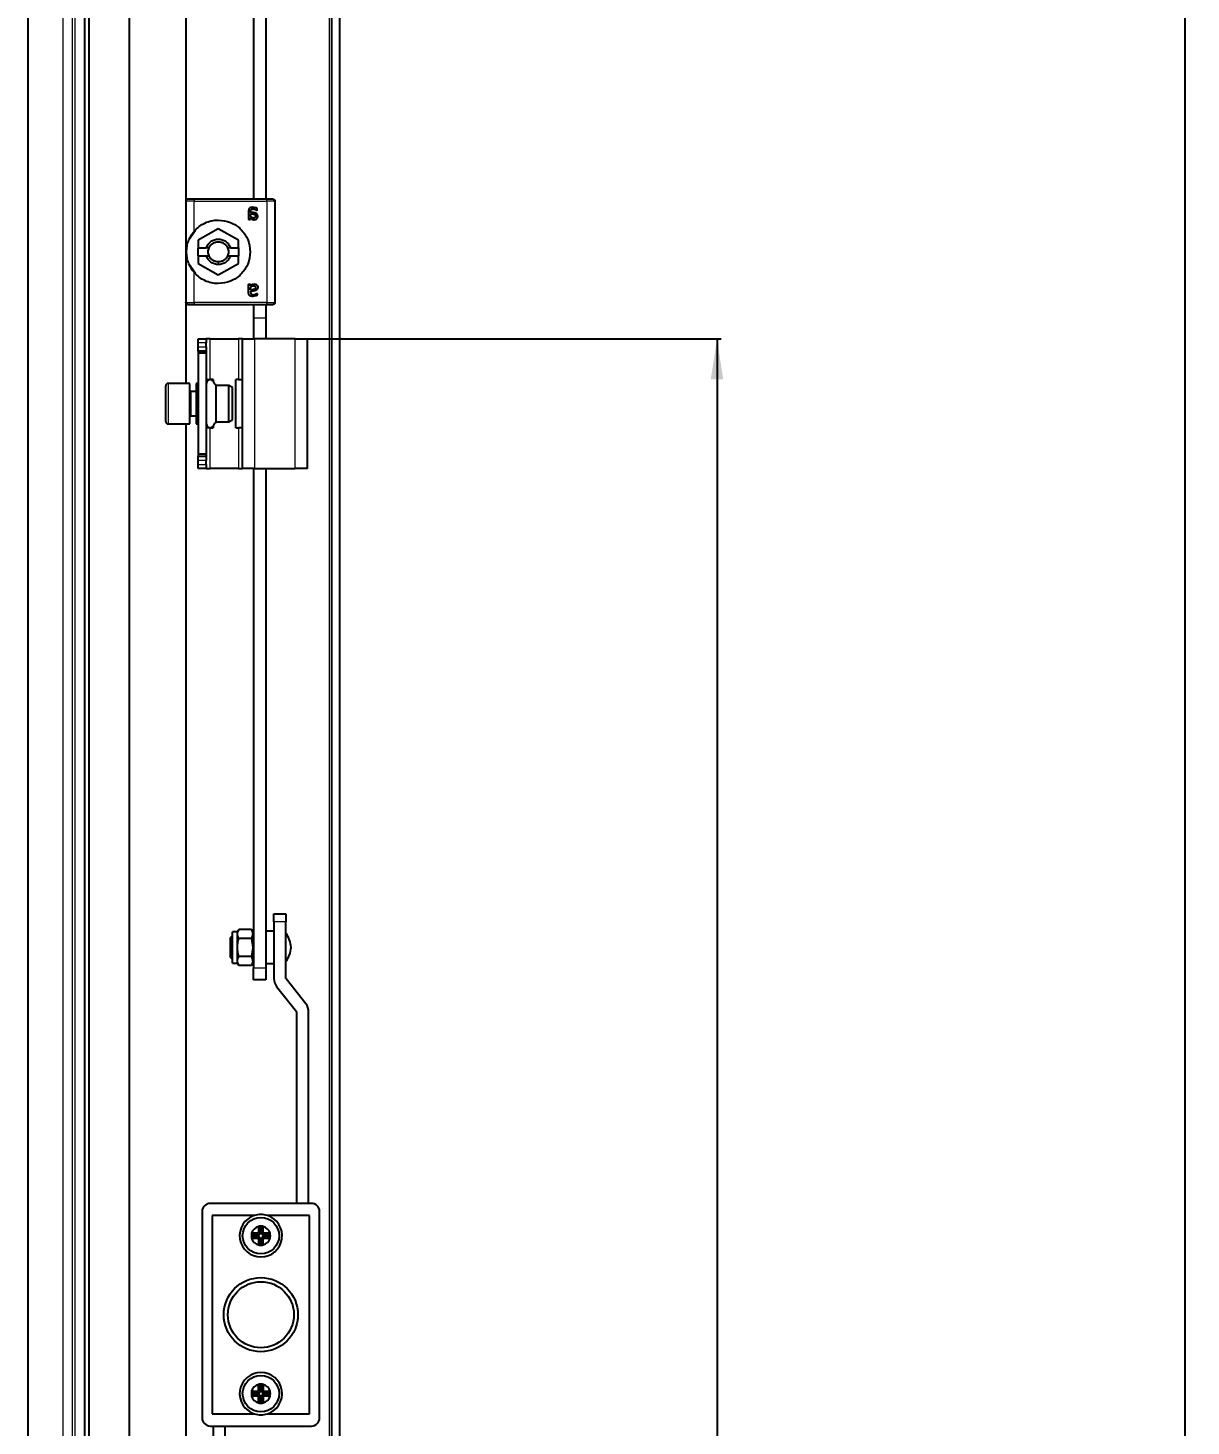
# Model space of a CAD drawing. Header units: millimetres. Extents: x -988 to 2049, y -1707 to 978.
# Drawn here: x 1762.1 to 2049.3, y -332.7 to 12.6 of the extents above; entities that cross this region are included whole.
import ezdxf

# ---------------------------------------------------------------- set-up
doc = ezdxf.new("R2010")
doc.units = ezdxf.units.MM
doc.layers.add('FORMAT', color=7, linetype='Continuous')
doc.styles.add('SLDTEXTSTYLE0', font='TXT', dxfattribs={"width": 0.75})
doc.dimstyles.new('SLDDIMSTYLE0', dxfattribs={"dimtxt": 20, "dimasz": 10, "dimexe": 0, "dimexo": 0.0625, "dimgap": 5, "dimtad": 2, "dimdec": 1, "dimrnd": 1e-09, "dimzin": 12, "dimdsep": 46, "dimtxsty": 'SLDTEXTSTYLE0', "dimsah": 1, "dimcen": 0.09, "dimadec": 0, "dimazin": 3, "dimtfac": 1, "dimtofl": 0, "dimtmove": 0, "dimatfit": 3, "dimfxl": 0, "dimfrac": 2, "dimtolj": 1, "dimtzin": 12, "dimarcsym": 0})

# ---------------------------------------------------------------- blocks, each defined once
blk = doc.blocks.new('_D_8')
at = {"layer": 'FORMAT'}
for p, q in [((1831.15, 610.84), (2048.76, 610.84)), ((2047.76, 610.84), (2047.76, -1321.16)), ((1831.15, -1321.16), (2048.76, -1321.16))]:
    blk.add_line(p, q, dxfattribs=at)
for points in [[(2047.76, 610.84), (2046.22, 600.84), (2049.29, 600.84)], [(2047.76, -1321.16), (2049.29, -1311.16), (2046.22, -1311.16)]]:
    blk.add_solid(points, dxfattribs=at)
at = {"layer": 'FORMAT', "insert": (2021.97, -384.72), "char_height": 20, "attachment_point": 1, "rotation": 90, "style": 'SLDTEXTSTYLE0'}
blk.add_mtext('1932', dxfattribs=at)
blk = doc.blocks.new('_D_11')
at = {"layer": 'FORMAT'}
for p, q in [((1831.15, -64.16), (1933.26, -64.16)), ((1932.26, -64.16), (1932.26, -646.16)), ((1831.15, -646.16), (1933.26, -646.16))]:
    blk.add_line(p, q, dxfattribs=at)
for points in [[(1932.26, -64.16), (1930.72, -74.16), (1933.8, -74.16)], [(1932.26, -646.16), (1933.8, -636.16), (1930.72, -636.16)]]:
    blk.add_solid(points, dxfattribs=at)
at = {"layer": 'FORMAT', "insert": (1906.48, -377.33), "char_height": 20, "attachment_point": 1, "rotation": 90, "style": 'SLDTEXTSTYLE0'}
blk.add_mtext('582', dxfattribs=at)

msp = doc.modelspace()

# ---------------------------------------------------------------- linework, layer by layer
at = {"color": 7, "linetype": 'Continuous', "lineweight": 25}
for p, q in [((1837.14, -1432.66), (1837.14, 722.34)), ((1839.14, -1432.66), (1839.14, 722.34)), ((1787.14, 689.34), (1787.14, -1399.66)), ((1777.14, 659.84), (1777.14, -1370.16)), ((1762.14, 644.84), (1762.14, -1355.16)), ((1801.14, 589.84), (1801.14, -29.99)), ((1817.84, 578.84), (1817.84, -29.66)), ((1820.84, 578.84), (1820.84, -29.66)), ((1801.14, -30.16), (1801.14, -55.16)), ((1821.14, -29.66), (1803.14, -29.66)), ((1821.74, -29.66), (1821.49, -29.66)), ((1823.14, -55.16), (1823.14, -30.16)), ((1816.58, -32.7), (1816.58, -34.57)), ((1817.04, -34.57), (1817.04, -34.29)), ((1817.11, -32.95), (1817.11, -32.74)), ((1817.49, -32.95), (1817.11, -32.95)), ((1817.11, -33.31), (1817.54, -33.31)), ((1817.11, -33.9), (1817.11, -33.31)), ((1801.97, -39.53), (1803.48, -37.28)), ((1809.14, -36.94), (1804.19, -39.8)), ((1814.09, -39.8), (1809.14, -36.94)), ((1804.19, -39.8), (1804.19, -41.66)), ((1814.09, -41.66), (1814.09, -39.8)), ((1804.19, -41.66), (1806.15, -41.66)), ((1804.19, -43.66), (1804.19, -41.66)), ((1804.19, -43.66), (1804.19, -45.52)), ((1804.19, -43.66), (1806.15, -43.66)), ((1806.85, -41.66), (1806.15, -41.66)), ((1806.15, -43.66), (1806.85, -43.66)), ((1812.13, -41.66), (1811.43, -41.66)), ((1811.43, -43.66), (1812.13, -43.66)), ((1812.13, -41.66), (1814.09, -41.66)), ((1812.13, -43.66), (1814.09, -43.66)), ((1814.09, -41.66), (1814.09, -43.66)), ((1814.09, -45.52), (1814.09, -43.66)), ((1803.48, -48.04), (1801.97, -45.79)), ((1804.19, -45.52), (1809.14, -48.38)), ((1809.14, -48.38), (1814.09, -45.52)), ((1816.58, -52.62), (1816.58, -50.75)), ((1817.04, -50.75), (1817.04, -51.03)), ((1817.11, -52.01), (1817.11, -51.43)), ((1817.54, -52.01), (1817.11, -52.01)), ((1817.49, -52.37), (1817.11, -52.37)), ((1817.11, -52.37), (1817.11, -52.59)), ((1801.14, -55.34), (1801.14, -75.16)), ((1803.14, -55.66), (1821.14, -55.66)), ((1817.84, -55.57), (1817.84, -58.96)), ((1820.84, -55.57), (1820.84, -58.96)), ((1821.49, -55.66), (1821.74, -55.66)), ((1817.84, -58.96), (1817.84, -64.16)), ((1820.84, -58.96), (1820.84, -64.16)), ((1804.14, -64.16), (1806.14, -64.16)), ((1804.14, -65.16), (1804.14, -64.16)), ((1804.14, -66.16), (1804.14, -65.16)), ((1806.14, -64.16), (1806.14, -65.16)), ((1807.14, -64.16), (1806.14, -64.16)), ((1806.14, -66.16), (1806.14, -65.16)), ((1807.14, -64.16), (1814.14, -64.16)), ((1815.14, -64.16), (1814.14, -64.16)), ((1815.14, -64.16), (1818.14, -64.16)), ((1815.14, -96.16), (1815.14, -64.16)), ((1828.14, -64.16), (1818.14, -64.16)), ((1828.14, -64.16), (1831.14, -64.16)), ((1831.14, -96.16), (1831.14, -64.16)), ((1804.14, -67.16), (1804.14, -66.16)), ((1806.14, -67.16), (1804.14, -67.16)), ((1804.14, -67.16), (1804.14, -67.66)), ((1806.14, -67.66), (1804.14, -67.66)), ((1804.14, -67.66), (1804.14, -92.66)), ((1806.14, -66.16), (1806.14, -67.16)), ((1806.14, -67.16), (1806.14, -67.66)), ((1806.14, -67.66), (1806.14, -92.66)), ((1796.14, -82.41), (1796.14, -75.76)), ((1802.14, -75.16), (1796.74, -75.16)), ((1802.14, -82.72), (1802.14, -75.16)), ((1804.14, -75.16), (1803.64, -75.16)), ((1803.64, -75.16), (1803.64, -76.37)), ((1806.14, -74.16), (1807.14, -74.16)), ((1807.84, -74.16), (1807.14, -74.16)), ((1807.84, -74.16), (1807.84, -74.61)), ((1811.77, -75.66), (1808.64, -75.66)), ((1808.64, -84.66), (1808.64, -75.66)), ((1812.64, -76.16), (1811.77, -75.66)), ((1811.77, -84.66), (1811.77, -75.66)), ((1813.44, -86.16), (1813.44, -74.16)), ((1814.14, -74.16), (1813.44, -74.16)), ((1814.14, -74.16), (1815.14, -74.16)), ((1803.64, -77.16), (1802.39, -77.16)), ((1803.64, -76.37), (1803.64, -85.16)), ((1812.64, -84.16), (1812.64, -76.16)), ((1796.14, -84.56), (1796.14, -82.41)), ((1802.14, -85.16), (1802.14, -82.72)), ((1796.74, -85.16), (1802.14, -85.16)), ((1801.14, -85.16), (1801.14, -625.16)), ((1802.39, -83.16), (1803.64, -83.16)), ((1803.64, -85.16), (1804.14, -85.16)), ((1807.14, -86.16), (1806.14, -86.16)), ((1807.14, -86.16), (1807.84, -86.16)), ((1807.84, -85.71), (1807.84, -86.16)), ((1808.64, -84.66), (1811.77, -84.66)), ((1811.77, -84.66), (1812.64, -84.16)), ((1813.44, -86.16), (1814.14, -86.16)), ((1815.14, -86.16), (1814.14, -86.16)), ((1806.14, -92.66), (1804.14, -92.66)), ((1804.14, -92.66), (1804.14, -93.16)), ((1804.14, -94.16), (1804.14, -93.16)), ((1804.14, -93.16), (1806.14, -93.16)), ((1806.14, -92.66), (1806.14, -93.16)), ((1806.14, -93.16), (1806.14, -94.16)), ((1804.14, -95.16), (1804.14, -94.16)), ((1804.14, -96.16), (1804.14, -95.16)), ((1806.14, -96.16), (1804.14, -96.16)), ((1806.14, -95.16), (1806.14, -94.16)), ((1806.14, -95.16), (1806.14, -96.16)), ((1806.14, -96.16), (1807.14, -96.16)), ((1814.14, -96.16), (1807.14, -96.16)), ((1814.14, -96.16), (1815.14, -96.16)), ((1818.14, -96.16), (1815.14, -96.16)), ((1817.84, -96.16), (1817.84, -219.46)), ((1818.14, -96.16), (1828.14, -96.16)), ((1820.84, -96.16), (1820.84, -219.46)), ((1831.14, -96.16), (1828.14, -96.16)), ((1822.84, -206.16), (1825.84, -206.16)), ((1822.84, -208.16), (1822.84, -206.16)), ((1825.84, -206.16), (1825.84, -208.16)), ((1813.84, -210.61), (1812.64, -210.61)), ((1812.64, -214.46), (1812.64, -210.61)), ((1814.19, -210.01), (1813.84, -210.61)), ((1813.84, -214.46), (1813.84, -210.61)), ((1817.29, -210.01), (1814.19, -210.01)), ((1817.64, -210.61), (1817.29, -210.01)), ((1817.64, -210.61), (1817.64, -218.31)), ((1822.84, -210.46), (1820.84, -210.46)), ((1822.84, -208.16), (1822.84, -222.09)), ((1825.84, -222.09), (1825.84, -208.16)), ((1812.64, -211.51), (1812.14, -212.01)), ((1812.14, -216.91), (1812.14, -212.01)), ((1817.29, -212.24), (1814.19, -212.24)), ((1817.84, -211.51), (1817.64, -211.51)), ((1812.14, -216.91), (1812.64, -217.41)), ((1812.64, -218.31), (1812.64, -214.46)), ((1813.84, -218.31), (1813.84, -214.46)), ((1817.29, -216.69), (1814.19, -216.69)), ((1817.64, -217.41), (1817.84, -217.41)), ((1812.64, -218.31), (1813.84, -218.31)), ((1813.84, -218.31), (1814.19, -218.91)), ((1817.29, -218.91), (1814.19, -218.91)), ((1817.29, -218.91), (1817.64, -218.31)), ((1817.84, -222.46), (1817.84, -219.46)), ((1820.84, -218.46), (1822.84, -218.46)), ((1820.84, -219.46), (1820.84, -222.46)), ((1820.84, -222.46), (1817.84, -222.46)), ((1823.53, -224.07), (1828.4, -230.25)), ((1830.75, -228.39), (1825.88, -222.22)), ((1828.44, -230.37), (1828.44, -277.66)), ((1831.44, -277.66), (1831.44, -230.37)), ((1805.14, -279.66), (1805.14, -330.66)), ((1832.14, -277.66), (1807.14, -277.66)), ((1834.14, -330.66), (1834.14, -279.66)), ((1807.64, -280.66), (1807.64, -329.66)), ((1818.04, -280.66), (1807.64, -280.66)), ((1831.64, -280.66), (1821.24, -280.66)), ((1831.64, -329.66), (1831.64, -280.66)), ((1817.73, -285.5), (1817.37, -285.06)), ((1818.94, -285.06), (1817.37, -285.06)), ((1817.73, -285.82), (1817.37, -286.26)), ((1817.37, -286.26), (1818.94, -286.26)), ((1818.94, -285.5), (1817.73, -285.5)), ((1817.73, -285.82), (1818.94, -285.82)), ((1819.04, -283.39), (1819.04, -284.96)), ((1819.48, -283.75), (1819.04, -283.39)), ((1819.04, -286.36), (1819.04, -287.93)), ((1819.48, -283.75), (1819.48, -284.96)), ((1819.48, -286.36), (1819.48, -287.57)), ((1819.8, -283.75), (1820.24, -283.39)), ((1819.8, -284.96), (1819.8, -283.75)), ((1819.8, -287.57), (1819.8, -286.36)), ((1820.24, -284.96), (1820.24, -283.39)), ((1820.24, -287.93), (1820.24, -286.36)), ((1821.91, -285.06), (1820.34, -285.06)), ((1821.55, -285.5), (1820.34, -285.5)), ((1820.34, -285.82), (1821.55, -285.82)), ((1820.34, -286.26), (1821.91, -286.26)), ((1821.55, -285.5), (1821.91, -285.06)), ((1821.55, -285.82), (1821.91, -286.26)), ((1819.48, -287.57), (1819.04, -287.93)), ((1819.8, -287.57), (1820.24, -287.93)), ((1817.37, -324.06), (1818.94, -324.06)), ((1817.73, -324.5), (1817.37, -324.06)), ((1817.73, -324.5), (1818.94, -324.5)), ((1819.04, -323.96), (1819.04, -322.39)), ((1819.48, -322.75), (1819.04, -322.39)), ((1819.48, -323.96), (1819.48, -322.75)), ((1819.8, -322.75), (1820.24, -322.39)), ((1819.8, -322.75), (1819.8, -323.96)), ((1820.24, -322.39), (1820.24, -323.96)), ((1820.34, -324.06), (1821.91, -324.06)), ((1820.34, -324.5), (1821.55, -324.5)), ((1821.55, -324.5), (1821.91, -324.06)), ((1817.73, -324.82), (1817.37, -325.26)), ((1818.94, -325.26), (1817.37, -325.26)), ((1818.94, -324.82), (1817.73, -324.82)), ((1819.04, -326.93), (1819.04, -325.36)), ((1819.48, -326.57), (1819.04, -326.93)), ((1819.48, -326.57), (1819.48, -325.36)), ((1819.8, -325.36), (1819.8, -326.57)), ((1819.8, -326.57), (1820.24, -326.93)), ((1820.24, -325.36), (1820.24, -326.93)), ((1821.55, -324.82), (1820.34, -324.82)), ((1821.91, -325.26), (1820.34, -325.26)), ((1821.55, -324.82), (1821.91, -325.26)), ((1807.64, -329.66), (1818.04, -329.66)), ((1821.24, -329.66), (1831.64, -329.66)), ((1807.14, -332.66), (1832.14, -332.66)), ((1807.84, -332.66), (1807.84, -357.89)), ((1810.84, -357.89), (1810.84, -332.66))]:
    msp.add_line(p, q, dxfattribs=at)
at = {"color": 8, "linetype": 'Continuous', "lineweight": 18}
for p, q in [((1836.54, 719.74), (1836.54, -1430.06)), ((1773.73, 656.43), (1773.73, -1366.75)), ((1776.04, 658.74), (1776.04, -1369.06)), ((1776.14, 658.84), (1776.14, -1369.16)), ((1770.73, 653.43), (1770.73, -1363.75)), ((1773.04, 655.74), (1773.04, -1366.06)), ((1803.14, -37.6), (1803.14, -30.16)), ((1803.14, -30.16), (1821.14, -30.16)), ((1821.14, -30.16), (1821.14, -55.16)), ((1803.14, -55.16), (1803.14, -47.72)), ((1809.14, -45.16), (1809.14, -45.81)), ((1821.14, -55.16), (1803.14, -55.16)), ((1817.84, -58.96), (1820.84, -58.96)), ((1806.14, -65.16), (1804.14, -65.16)), ((1807.14, -74.16), (1807.14, -64.16)), ((1814.14, -64.16), (1814.14, -74.16)), ((1818.14, -96.16), (1818.14, -64.16)), ((1828.14, -96.16), (1828.14, -64.16)), ((1804.14, -66.16), (1806.14, -66.16)), ((1796.74, -75.16), (1796.74, -82.72)), ((1802.39, -77.16), (1802.39, -83.16)), ((1796.74, -82.72), (1796.74, -85.16)), ((1807.14, -96.16), (1807.14, -86.16)), ((1814.14, -86.16), (1814.14, -96.16)), ((1806.14, -94.16), (1804.14, -94.16)), ((1804.14, -95.16), (1806.14, -95.16)), ((1825.84, -208.16), (1822.84, -208.16)), ((1817.84, -219.46), (1820.84, -219.46)), ((1818.94, -285.5), (1818.94, -285.06)), ((1818.94, -285.82), (1818.94, -286.26)), ((1819.48, -284.96), (1819.04, -284.96)), ((1819.48, -286.36), (1819.04, -286.36)), ((1819.8, -284.96), (1820.24, -284.96)), ((1819.8, -286.36), (1820.24, -286.36)), ((1820.34, -285.5), (1820.34, -285.06)), ((1820.34, -285.82), (1820.34, -286.26)), ((1818.94, -324.5), (1818.94, -324.06)), ((1819.48, -323.96), (1819.04, -323.96)), ((1819.8, -323.96), (1820.24, -323.96)), ((1820.34, -324.5), (1820.34, -324.06)), ((1818.94, -324.82), (1818.94, -325.26)), ((1819.48, -325.36), (1819.04, -325.36)), ((1819.8, -325.36), (1820.24, -325.36)), ((1820.34, -324.82), (1820.34, -325.26))]:
    msp.add_line(p, q, dxfattribs=at)
at = {"color": 7, "linetype": 'Continuous', "lineweight": 25}
for centre, radius in [((1819.64, -285.66), 4.5), ((1819.64, -305.16), 9.15), ((1819.64, -305.16), 8.15), ((1819.64, -324.66), 4.5)]:
    msp.add_circle(centre, radius, dxfattribs=at)
for centre, radius, start, end in [((1796.74, -75.76), 0.6, 90, 180), ((1802.39, -76.91), 0.25, 180, 270), ((1796.74, -84.56), 0.6, 180, 270), ((1802.39, -83.41), 0.25, 90, 180), ((1819.2, -215.42), 8, 6.8819, 33.8709), ((1819.2, -213.5), 8, 326.1291, 353.1181), ((1826.04, -222.09), 3.2, 180, 218.264), ((1826.04, -222.09), 0.2, 180, 218.264), ((1828.24, -230.37), 0.2, 0, 38.264), ((1828.24, -230.37), 3.2, 0, 38.264), ((1807.14, -279.66), 2, 90, 180), ((1832.14, -279.66), 2, 0, 90), ((1819.64, -285.66), 5.25, 107.7528, 72.2472), ((1819.64, -285.66), 5.25, 72.2472, 107.7528), ((1819.64, -285.66), 2.35, 165.2075, 194.7925), ((1819.64, -285.66), 2.35, 104.7925, 165.2075), ((1819.64, -285.66), 2.35, 194.7925, 255.2075), ((1819.64, -285.66), 1.91, 175.1056, 184.8944), ((1818.94, -284.96), 0.1, 270, 0), ((1818.94, -284.96), 0.537, 270, 0), ((1818.94, -286.36), 0.537, 0, 90), ((1818.94, -286.36), 0.1, 0, 90), ((1819.64, -285.66), 2.35, 75.2075, 104.7925), ((1819.64, -285.66), 1.91, 85.1056, 94.8944), ((1820.34, -284.96), 0.537, 180, 270), ((1820.34, -286.36), 0.537, 90, 180), ((1819.64, -285.66), 2.35, 14.7925, 75.2075), ((1820.34, -284.96), 0.1, 180, 270), ((1819.64, -285.66), 2.35, 284.7925, 345.2075), ((1820.34, -286.36), 0.1, 90, 180), ((1819.64, -285.66), 1.91, 355.1056, 4.8944), ((1819.64, -285.66), 2.35, 345.2075, 14.7925), ((1819.64, -285.66), 2.35, 255.2075, 284.7925), ((1819.64, -285.66), 1.91, 265.1056, 274.8944), ((1819.64, -324.66), 5.25, 287.7528, 252.2472), ((1819.64, -324.66), 2.35, 165.2075, 194.7925), ((1819.64, -324.66), 2.35, 104.7925, 165.2075), ((1819.64, -324.66), 1.91, 175.1056, 184.8944), ((1818.94, -323.96), 0.1, 270, 0), ((1818.94, -323.96), 0.537, 270, 0), ((1819.64, -324.66), 2.35, 75.2075, 104.7925), ((1819.64, -324.66), 1.91, 85.1056, 94.8944), ((1820.34, -323.96), 0.537, 180, 270), ((1819.64, -324.66), 2.35, 14.7925, 75.2075), ((1820.34, -323.96), 0.1, 180, 270), ((1819.64, -324.66), 1.91, 355.1056, 4.8944), ((1819.64, -324.66), 2.35, 345.2075, 14.7925), ((1819.64, -324.66), 2.35, 194.7925, 255.2075), ((1818.94, -325.36), 0.537, 0, 90), ((1818.94, -325.36), 0.1, 0, 90), ((1819.64, -324.66), 2.35, 255.2075, 284.7925), ((1819.64, -324.66), 1.91, 265.1056, 274.8944), ((1820.34, -325.36), 0.537, 90, 180), ((1819.64, -324.66), 2.35, 284.7925, 345.2075), ((1820.34, -325.36), 0.1, 90, 180), ((1807.14, -330.66), 2, 180, 270), ((1819.64, -324.66), 5.25, 252.2472, 287.7528), ((1832.14, -330.66), 2, 270, 0)]:
    msp.add_arc(centre, radius, start, end, dxfattribs=at)
for points in [[(1801.64, -29.66), (1801.58, -29.67), (1801.44, -29.68), (1801.28, -29.8), (1801.16, -29.96), (1801.15, -30.1), (1801.14, -30.16)], [(1803.14, -29.66), (1802.94, -29.66), (1802.55, -29.66), (1802.06, -29.66), (1801.71, -29.66), (1801.66, -29.66), (1801.64, -29.66)], [(1822.64, -29.66), (1822.62, -29.66), (1822.57, -29.66), (1822.23, -29.66), (1821.73, -29.66), (1821.34, -29.66), (1821.14, -29.66)], [(1822.64, -29.66), (1822.71, -29.67), (1822.84, -29.68), (1823, -29.8), (1823.12, -29.96), (1823.13, -30.1), (1823.14, -30.16)], [(1803.14, -37.6), (1803.53, -37.19), (1804.32, -36.36), (1805.81, -35.49), (1807.43, -34.92), (1808.57, -34.85), (1809.14, -34.81)], [(1809.14, -34.81), (1810.17, -34.93), (1812.22, -35.16), (1814.84, -36.98), (1816.58, -39.57), (1817.19, -42.66), (1816.58, -45.75), (1814.84, -48.34), (1812.22, -50.16), (1810.17, -50.39), (1809.14, -50.51)], [(1806.15, -41.66), (1806.29, -41.36), (1806.55, -40.76), (1807.27, -40.06), (1808.16, -39.61), (1809.14, -39.46), (1810.12, -39.61), (1811.01, -40.06), (1811.73, -40.76), (1812, -41.36), (1812.13, -41.66)], [(1806.85, -41.66), (1806.96, -41.45), (1807.2, -41.02), (1807.75, -40.54), (1808.42, -40.22), (1808.9, -40.18), (1809.14, -40.16)], [(1809.14, -40.16), (1809.38, -40.18), (1809.87, -40.22), (1810.53, -40.54), (1811.09, -41.02), (1811.32, -41.45), (1811.43, -41.66)], [(1809.14, -45.81), (1808.81, -45.78), (1808.16, -45.72), (1807.27, -45.25), (1806.55, -44.57), (1806.29, -43.96), (1806.15, -43.66)], [(1806.85, -43.66), (1806.79, -43.5), (1806.67, -43.18), (1806.63, -42.66), (1806.67, -42.14), (1806.79, -41.82), (1806.85, -41.66)], [(1809.14, -45.16), (1808.9, -45.14), (1808.42, -45.1), (1807.75, -44.78), (1807.2, -44.3), (1806.96, -43.87), (1806.85, -43.66)], [(1812.13, -43.66), (1812, -43.96), (1811.73, -44.57), (1811.01, -45.25), (1810.12, -45.72), (1809.47, -45.78), (1809.14, -45.81)], [(1811.43, -43.66), (1811.32, -43.87), (1811.09, -44.3), (1810.53, -44.78), (1809.87, -45.1), (1809.38, -45.14), (1809.14, -45.16)], [(1811.43, -41.66), (1811.49, -41.82), (1811.61, -42.14), (1811.66, -42.66), (1811.61, -43.18), (1811.49, -43.5), (1811.43, -43.66)], [(1809.14, -50.51), (1808.57, -50.48), (1807.43, -50.4), (1805.81, -49.83), (1804.32, -48.96), (1803.53, -48.13), (1803.14, -47.72)], [(1801.64, -55.66), (1801.58, -55.65), (1801.44, -55.64), (1801.28, -55.52), (1801.16, -55.36), (1801.15, -55.23), (1801.14, -55.16)], [(1823.14, -55.16), (1823.13, -55.23), (1823.12, -55.36), (1823, -55.52), (1822.84, -55.64), (1822.71, -55.65), (1822.64, -55.66)], [(1801.64, -55.66), (1801.66, -55.66), (1801.71, -55.66), (1802.06, -55.66), (1802.55, -55.66), (1802.94, -55.66), (1803.14, -55.66)], [(1821.14, -55.66), (1821.34, -55.66), (1821.73, -55.66), (1822.23, -55.66), (1822.57, -55.66), (1822.62, -55.66), (1822.64, -55.66)]]:
    msp.add_open_spline(points, degree=3, dxfattribs=at)
at = {"color": 8, "linetype": 'Continuous', "lineweight": 18}
for points in [[(1803.14, -30.16), (1802.88, -30.16), (1802.35, -30.16), (1801.69, -30.16), (1801.23, -30.16), (1801.17, -30.16), (1801.14, -30.16)], [(1803.14, -29.66), (1803.14, -29.67), (1803.14, -29.68), (1803.14, -29.8), (1803.14, -29.96), (1803.14, -30.1), (1803.14, -30.16)], [(1821.14, -30.16), (1821.14, -30.1), (1821.14, -29.96), (1821.14, -29.8), (1821.14, -29.68), (1821.14, -29.67), (1821.14, -29.66)], [(1823.14, -30.16), (1823.11, -30.16), (1823.05, -30.16), (1822.59, -30.16), (1821.93, -30.16), (1821.4, -30.16), (1821.14, -30.16)], [(1801.14, -55.16), (1801.17, -55.16), (1801.23, -55.16), (1801.69, -55.16), (1802.35, -55.16), (1802.88, -55.16), (1803.14, -55.16)], [(1803.14, -55.16), (1803.14, -55.23), (1803.14, -55.36), (1803.14, -55.52), (1803.14, -55.64), (1803.14, -55.65), (1803.14, -55.66)], [(1821.14, -55.66), (1821.14, -55.65), (1821.14, -55.64), (1821.14, -55.52), (1821.14, -55.36), (1821.14, -55.23), (1821.14, -55.16)], [(1821.14, -55.16), (1821.4, -55.16), (1821.93, -55.16), (1822.59, -55.16), (1823.05, -55.16), (1823.11, -55.16), (1823.14, -55.16)]]:
    msp.add_open_spline(points, degree=3, dxfattribs=at)
at = {"color": 7, "linetype": 'Continuous', "lineweight": 25}
for points, knots in [([(1817.69, -31.66), (1817.55, -31.67), (1817.32, -31.68), (1817.04, -31.77), (1816.86, -31.89), (1816.71, -32.06), (1816.6, -32.33), (1816.59, -32.56), (1816.58, -32.7)], [0, 0, 0, 0, 0.250089, 0.382495, 0.500259, 0.622163, 0.750133, 1, 1, 1, 1]), ([(1817.04, -34.29), (1817.16, -34.4), (1817.35, -34.57), (1817.63, -34.68), (1817.79, -34.72), (1817.87, -34.72), (1817.92, -34.72)], [0, 0, 0, 0, 0.499113, 0.749325, 0.874665, 1, 1, 1, 1]), ([(1817.11, -32.74), (1817.12, -32.65), (1817.12, -32.51), (1817.18, -32.34), (1817.25, -32.23), (1817.36, -32.15), (1817.48, -32.1), (1817.62, -32.08), (1817.71, -32.07), (1817.75, -32.07)], [0, 0, 0, 0, 0.250023, 0.382539, 0.499802, 0.620838, 0.749652, 0.874777, 1, 1, 1, 1]), ([(1817.83, -34.31), (1817.76, -34.3), (1817.62, -34.29), (1817.36, -34.16), (1817.21, -34), (1817.11, -33.9)], [0, 0, 0, 0, 0.249939, 0.499864, 1, 1, 1, 1]), ([(1818.88, -33.88), (1818.87, -33.8), (1818.86, -33.64), (1818.77, -33.42), (1818.61, -33.25), (1818.35, -33.08), (1817.96, -32.97), (1817.65, -32.96), (1817.49, -32.95)], [0, 0, 0, 0, 0.125049, 0.249886, 0.370856, 0.49982, 0.749609, 1, 1, 1, 1]), ([(1817.54, -33.31), (1817.64, -33.31), (1817.82, -33.32), (1818.05, -33.38), (1818.19, -33.47), (1818.29, -33.57), (1818.34, -33.7), (1818.34, -33.79), (1818.35, -33.84)], [0, 0, 0, 0, 0.279652, 0.500248, 0.629485, 0.750186, 0.875763, 1, 1, 1, 1]), ([(1818.76, -32.16), (1818.76, -32.1), (1818.76, -32.02), (1818.69, -31.93), (1818.56, -31.84), (1818.23, -31.71), (1817.91, -31.68), (1817.69, -31.66)], [0, 0, 0, 0, 0.124693, 0.187182, 0.249773, 0.500039, 1, 1, 1, 1]), ([(1817.75, -32.07), (1817.91, -32.09), (1818.15, -32.12), (1818.41, -32.24), (1818.53, -32.31), (1818.6, -32.35), (1818.64, -32.36), (1818.66, -32.37)], [0, 0, 0, 0, 0.4987, 0.749508, 0.874949, 0.946783, 1, 1, 1, 1]), ([(1818.35, -33.84), (1818.34, -33.9), (1818.33, -34), (1818.27, -34.12), (1818.2, -34.19), (1818.12, -34.25), (1818.03, -34.28), (1817.93, -34.3), (1817.87, -34.31), (1817.83, -34.31)], [0, 0, 0, 0, 0.249168, 0.373635, 0.49939, 0.619394, 0.749656, 0.87477, 1, 1, 1, 1]), ([(1817.92, -34.72), (1818.04, -34.71), (1818.22, -34.7), (1818.45, -34.62), (1818.6, -34.52), (1818.72, -34.39), (1818.85, -34.18), (1818.86, -34), (1818.88, -33.88)], [0, 0, 0, 0, 0.25007, 0.379181, 0.500499, 0.62417, 0.750842, 1, 1, 1, 1]), ([(1818.66, -32.37), (1818.67, -32.37), (1818.68, -32.36), (1818.7, -32.35), (1818.72, -32.34), (1818.73, -32.32), (1818.75, -32.28), (1818.76, -32.23), (1818.76, -32.19), (1818.76, -32.17), (1818.76, -32.16)], [0, 0, 0, 0, 0.128825, 0.180169, 0.243397, 0.36986, 0.499864, 0.749649, 0.843476, 1, 1, 1, 1]), ([(1803.14, -47.72), (1802.85, -47.34), (1802.28, -46.59), (1801.73, -45.34), (1801.38, -44.06), (1801.25, -42.66), (1801.38, -41.26), (1801.73, -39.98), (1802.29, -38.73), (1802.86, -37.98), (1803.14, -37.6)], [0, 0, 0, 0, 0.125762, 0.25037, 0.375307, 0.500139, 0.62481, 0.749763, 0.874888, 1, 1, 1, 1]), ([(1816.58, -34.57), (1816.58, -34.58), (1816.58, -34.6), (1816.6, -34.62), (1816.62, -34.64), (1816.7, -34.66), (1816.77, -34.66), (1816.81, -34.66)], [0, 0, 0, 0, 0.124881, 0.183376, 0.250934, 0.500336, 1, 1, 1, 1]), ([(1816.81, -34.66), (1816.86, -34.66), (1816.92, -34.66), (1817, -34.64), (1817.03, -34.62), (1817.04, -34.6), (1817.04, -34.58), (1817.04, -34.57)], [0, 0, 0, 0, 0.499718, 0.749437, 0.810587, 0.875078, 1, 1, 1, 1]), ([(1816.58, -50.75), (1816.58, -50.74), (1816.58, -50.72), (1816.6, -50.7), (1816.62, -50.68), (1816.7, -50.66), (1816.77, -50.66), (1816.81, -50.66)], [0, 0, 0, 0, 0.124884, 0.186377, 0.250914, 0.500322, 1, 1, 1, 1]), ([(1816.81, -50.66), (1816.86, -50.66), (1816.92, -50.66), (1816.98, -50.68), (1817.01, -50.69), (1817.03, -50.7), (1817.04, -50.72), (1817.04, -50.74), (1817.04, -50.75)], [0, 0, 0, 0, 0.499162, 0.644242, 0.749698, 0.813605, 0.875217, 1, 1, 1, 1]), ([(1817.04, -51.03), (1817.16, -50.92), (1817.35, -50.75), (1817.67, -50.62), (1817.83, -50.61), (1817.92, -50.6)], [0, 0, 0, 0, 0.499364, 0.749701, 1, 1, 1, 1]), ([(1817.11, -51.43), (1817.21, -51.32), (1817.36, -51.16), (1817.59, -51.05), (1817.73, -51.02), (1817.8, -51.02), (1817.83, -51.01)], [0, 0, 0, 0, 0.499765, 0.749504, 0.874771, 1, 1, 1, 1]), ([(1818.88, -51.45), (1818.87, -51.48), (1818.87, -51.56), (1818.84, -51.72), (1818.77, -51.9), (1818.61, -52.08), (1818.34, -52.24), (1817.96, -52.35), (1817.65, -52.36), (1817.49, -52.37)], [0, 0, 0, 0, 0.062637, 0.125278, 0.250072, 0.374841, 0.499994, 0.749696, 1, 1, 1, 1]), ([(1818.35, -51.48), (1818.34, -51.53), (1818.34, -51.62), (1818.29, -51.75), (1818.19, -51.85), (1818.05, -51.94), (1817.82, -52), (1817.64, -52.01), (1817.54, -52.01)], [0, 0, 0, 0, 0.1244465, 0.2497948, 0.3699999, 0.4997343, 0.7199319, 1, 1, 1, 1]), ([(1817.83, -51.01), (1817.9, -51.02), (1818, -51.02), (1818.12, -51.07), (1818.2, -51.13), (1818.27, -51.2), (1818.32, -51.29), (1818.34, -51.39), (1818.35, -51.45), (1818.35, -51.48)], [0, 0, 0, 0, 0.249623, 0.37714, 0.499734, 0.62273, 0.749812, 0.874876, 1, 1, 1, 1]), ([(1817.92, -50.6), (1818.04, -50.61), (1818.22, -50.62), (1818.45, -50.71), (1818.6, -50.8), (1818.72, -50.93), (1818.85, -51.14), (1818.86, -51.32), (1818.88, -51.45)], [0, 0, 0, 0, 0.25007, 0.379559, 0.500499, 0.624556, 0.750843, 1, 1, 1, 1]), ([(1817.69, -53.66), (1817.62, -53.66), (1817.47, -53.66), (1817.25, -53.62), (1817.04, -53.55), (1816.85, -53.43), (1816.71, -53.26), (1816.6, -52.99), (1816.59, -52.77), (1816.58, -52.62)], [0, 0, 0, 0, 0.125255, 0.250437, 0.383066, 0.500493, 0.622629, 0.75025, 1, 1, 1, 1]), ([(1817.11, -52.59), (1817.11, -52.63), (1817.11, -52.72), (1817.14, -52.85), (1817.18, -52.98), (1817.25, -53.09), (1817.36, -53.17), (1817.53, -53.24), (1817.66, -53.24), (1817.75, -53.25)], [0, 0, 0, 0, 0.125295, 0.250514, 0.383518, 0.50035, 0.621938, 0.750243, 1, 1, 1, 1]), ([(1818.76, -53.16), (1818.76, -53.19), (1818.76, -53.24), (1818.74, -53.33), (1818.69, -53.39), (1818.56, -53.48), (1818.23, -53.61), (1817.91, -53.64), (1817.69, -53.66)], [0, 0, 0, 0, 0.062686, 0.125173, 0.187628, 0.250185, 0.500314, 1, 1, 1, 1]), ([(1817.75, -53.25), (1817.91, -53.24), (1818.22, -53.21), (1818.48, -53), (1818.64, -52.96), (1818.66, -52.95)], [0, 0, 0, 0, 0.498852, 0.946609, 1, 1, 1, 1]), ([(1818.66, -52.95), (1818.67, -52.96), (1818.68, -52.96), (1818.7, -52.97), (1818.72, -52.98), (1818.73, -53.01), (1818.76, -53.07), (1818.76, -53.12), (1818.76, -53.16)], [0, 0, 0, 0, 0.13107, 0.182437, 0.243796, 0.371388, 0.500442, 1, 1, 1, 1]), ([(1808.64, -75.66), (1808.47, -75.51), (1808.12, -75.2), (1807.92, -74.63), (1807.56, -74.33), (1807.22, -74.2), (1806.86, -74.23), (1806.51, -74.42), (1806.26, -74.78), (1806.18, -75.08), (1806.14, -75.23)], [0, 0, 0, 0, 0.185676, 0.371025, 0.466937, 0.562172, 0.656347, 0.751553, 0.873842, 1, 1, 1, 1]), ([(1806.14, -85.09), (1806.18, -85.24), (1806.26, -85.54), (1806.51, -85.9), (1806.86, -86.09), (1807.22, -86.12), (1807.56, -85.99), (1807.92, -85.69), (1808.12, -85.12), (1808.47, -84.81), (1808.64, -84.66)], [0, 0, 0, 0, 0.126158, 0.248447, 0.343653, 0.437828, 0.533063, 0.628975, 0.814324, 1, 1, 1, 1]), ([(1814.19, -212.24), (1814.01, -211.84), (1813.67, -211.09), (1814.02, -210.35), (1814.19, -210.01)], [0, 0, 0, 0, 0.534707, 1, 1, 1, 1]), ([(1817.29, -210.01), (1817.47, -210.41), (1817.81, -211.15), (1817.46, -211.89), (1817.29, -212.24)], [0, 0, 0, 0, 0.534707, 1, 1, 1, 1]), ([(1814.19, -216.69), (1814.01, -215.93), (1813.67, -214.45), (1814.02, -212.96), (1814.19, -212.24)], [0, 0, 0, 0, 0.508481, 1, 1, 1, 1]), ([(1817.29, -212.24), (1817.47, -212.99), (1817.81, -214.47), (1817.46, -215.96), (1817.29, -216.69)], [0, 0, 0, 0, 0.508481, 1, 1, 1, 1]), ([(1814.19, -218.91), (1814.01, -218.51), (1813.67, -217.77), (1814.02, -217.03), (1814.19, -216.69)], [0, 0, 0, 0, 0.534707, 1, 1, 1, 1]), ([(1817.29, -216.69), (1817.47, -217.08), (1817.81, -217.83), (1817.46, -218.57), (1817.29, -218.91)], [0, 0, 0, 0, 0.534707, 1, 1, 1, 1])]:
    msp.add_open_spline(points, degree=3, knots=knots, dxfattribs=at)

# ---------------------------------------------------------------- dimensions: what is measured, and where the dimension line sits
at = {"layer": 'FORMAT'}
for base, p1, p2, picture, middle in [((2047.76, -1321.16), (1831.14, 610.84), (1831.14, -1321.16), '_D_8', (2047.76, -355.16)), ((1932.26, -646.16), (1831.14, -64.16), (1831.14, -646.16), '_D_11', (1932.26, -355.16))]:
    dim = msp.add_linear_dim(base=base, p1=p1, p2=p2, angle=90, dimstyle='SLDDIMSTYLE0', dxfattribs=at)
    dim.commit()
    dim.dimension.update_dxf_attribs({"geometry": picture, "text_midpoint": middle, "dimtype": 160})

doc.saveas('drawing.dxf')
